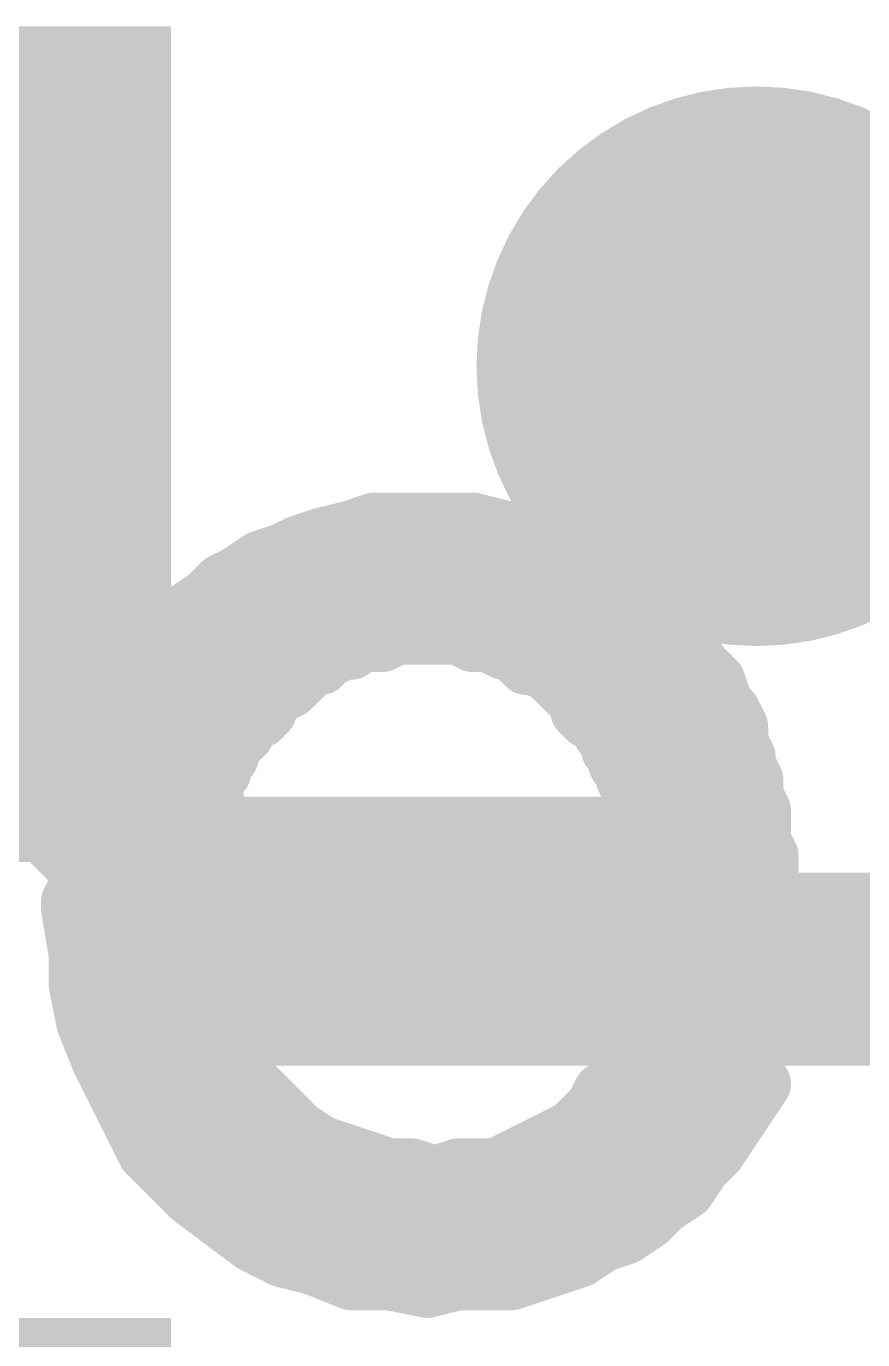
# Model space of a CAD drawing. Extents: x -0.5 to 61.7, y -0.1 to 16.6.
# Drawn here: x 23.805 to 24.905, y 4.751 to 6.48 of the extents above; entities that cross this region are included whole.
import ezdxf

# ---------------------------------------------------------------- set-up
doc = ezdxf.new("R2010")
doc.units = 0
for name, color, linetype in [('1', 12, 'CONTINUOUS'), ('16', 132, 'CONTINUOUS'), ('18', 110, 'CONTINUOUS'), ('21', 41, 'CONTINUOUS')]:
    doc.layers.add(name, color=color, linetype=linetype)

# ---------------------------------------------------------------- blocks, each defined once
blk = doc.blocks.new('RECT')
blk.add_solid([(-0.5, -0.5), (0.5, -0.5), (-0.5, 0.5), (0.5, 0.5)])
blk = doc.blocks.new('ROUNDV')
at = {"const_width": 0.5}
blk.add_lwpolyline([(0, -0.25, 1), (0, 0.25, 1), (0, -0.25)], format="xyb", dxfattribs=at)

msp = doc.modelspace()

# ---------------------------------------------------------------- linework, layer by layer
at = {"layer": '1', "const_width": 0.254}
msp.add_lwpolyline([(25.8763, 4.9213), (24.765, 6.0325)], dxfattribs=at)
at = {"layer": '1', "const_width": 0.127}
msp.add_lwpolyline([(24.8099, 6.0774, 1), (24.7201, 5.9876)], format="xyb", dxfattribs=at)
at = {"layer": '16', "const_width": 0.254}
for points in [[(25.0825, 6.35), (24.765, 6.0325)], [(23.495, 5.8738), (24.13, 5.2388)], [(24.13, 5.2388), (26.035, 5.2388)]]:
    msp.add_lwpolyline(points, dxfattribs=at)
at = {"layer": '16', "const_width": 0.127}
for points in [[(24.7201, 6.0774, 1), (24.8099, 5.9876)], [(24.13, 5.3023, 1), (24.13, 5.1753)], [(24.0851, 5.1938, 1), (24.1749, 5.2837)]]:
    msp.add_lwpolyline(points, format="xyb", dxfattribs=at)
at = {"layer": '21', "const_width": 0.0762}
for points in [[(24.2623, 5.828), (24.2323, 5.818)], [(24.3923, 5.828), (24.2623, 5.828)], [(24.4322, 5.818), (24.3923, 5.828)], [(24.1923, 5.808), (24.1623, 5.798)], [(24.2323, 5.818), (24.1923, 5.808)], [(24.4623, 5.808), (24.4322, 5.818)], [(24.4923, 5.798), (24.4623, 5.808)], [(24.1623, 5.798), (24.1423, 5.788)], [(24.1486, 5.7912), (24.5127, 5.7912)], [(24.5222, 5.788), (24.4923, 5.798)], [(24.1122, 5.778), (24.0823, 5.758)], [(24.1423, 5.788), (24.1122, 5.778)], [(24.5423, 5.778), (24.5222, 5.788)], [(24.5723, 5.758), (24.5423, 5.778)], [(24.0823, 5.758), (24.0623, 5.748)], [(24.5922, 5.748), (24.5723, 5.758)], [(24.0623, 5.748), (24.0423, 5.728)], [(24.6122, 5.728), (24.5922, 5.748)], [(24.0423, 5.728), (24.0123, 5.708)], [(24.6423, 5.708), (24.6122, 5.728)], [(24.0123, 5.708), (23.9923, 5.688)], [(24.0228, 5.715), (24.6318, 5.715)], [(24.6623, 5.688), (24.6423, 5.708)], [(23.9923, 5.688), (23.9823, 5.668)], [(24.6723, 5.668), (24.6623, 5.688)], [(23.9823, 5.668), (23.9623, 5.638)], [(24.2323, 5.658), (24.2423, 5.668)], [(24.2423, 5.668), (24.2722, 5.668)], [(24.2722, 5.668), (24.2923, 5.678)], [(24.2923, 5.678), (24.3723, 5.678)], [(24.3723, 5.678), (24.3923, 5.668)], [(24.3923, 5.668), (24.4123, 5.668)], [(24.4123, 5.668), (24.4322, 5.658)], [(24.6923, 5.638), (24.6723, 5.668)], [(24.2023, 5.648), (24.2223, 5.658)], [(24.2223, 5.658), (24.2323, 5.658)], [(24.4322, 5.658), (24.4423, 5.658)], [(24.4423, 5.658), (24.4523, 5.648)], [(23.9623, 5.638), (23.9423, 5.618)], [(23.9628, 5.6388), (24.193, 5.6388)], [(24.1723, 5.628), (24.1822, 5.638)], [(24.1822, 5.638), (24.1923, 5.638)], [(24.1923, 5.638), (24.2023, 5.648)], [(24.4523, 5.648), (24.4623, 5.638)], [(24.4615, 5.6388), (24.6917, 5.6388)], [(24.4623, 5.638), (24.4723, 5.638)], [(24.4723, 5.638), (24.4923, 5.628)], [(24.7123, 5.618), (24.6923, 5.638)], [(23.9423, 5.618), (23.9322, 5.588)], [(24.1523, 5.608), (24.1623, 5.618)], [(24.1623, 5.618), (24.1723, 5.628)], [(24.4923, 5.628), (24.5023, 5.618)], [(24.5023, 5.618), (24.5123, 5.608)], [(24.7223, 5.588), (24.7123, 5.618)], [(24.1223, 5.588), (24.1323, 5.598)], [(24.1323, 5.598), (24.1523, 5.608)], [(24.5123, 5.608), (24.5222, 5.598)], [(24.5222, 5.598), (24.5323, 5.588)], [(23.9322, 5.588), (23.9223, 5.578)], [(24.1223, 5.588), (23.9322, 5.588)], [(23.9322, 5.588), (24.1223, 5.588)], [(24.1223, 5.578), (24.1223, 5.588)], [(24.7223, 5.588), (24.5323, 5.588)], [(24.5323, 5.588), (24.5323, 5.578)], [(24.5323, 5.588), (24.7223, 5.588)], [(24.7323, 5.578), (24.7223, 5.588)], [(23.9223, 5.578), (23.9123, 5.558)], [(24.0922, 5.558), (24.1023, 5.568)], [(24.1023, 5.568), (24.1122, 5.568)], [(24.1122, 5.568), (24.1223, 5.578)], [(24.5323, 5.578), (24.5423, 5.568)], [(24.5423, 5.568), (24.5523, 5.568)], [(24.5523, 5.568), (24.5623, 5.558)], [(24.7423, 5.558), (24.7323, 5.578)], [(23.9123, 5.548), (23.9023, 5.528)], [(23.9123, 5.558), (23.9123, 5.548)], [(23.9146, 5.5626), (24.0968, 5.5626)], [(24.0823, 5.538), (24.0922, 5.548)], [(24.0922, 5.548), (24.0922, 5.558)], [(24.5577, 5.5626), (24.74, 5.5626)], [(24.5623, 5.558), (24.5623, 5.548)], [(24.5623, 5.548), (24.5723, 5.538)], [(24.7423, 5.538), (24.7423, 5.558)], [(24.0723, 5.528), (24.0823, 5.538)], [(24.5723, 5.538), (24.5723, 5.528)], [(24.7523, 5.518), (24.7423, 5.538)], [(23.9023, 5.528), (23.8923, 5.508)], [(24.0623, 5.508), (24.0723, 5.518)], [(24.0723, 5.518), (24.0723, 5.528)], [(24.5723, 5.528), (24.5823, 5.518)], [(24.5823, 5.518), (24.5823, 5.508)], [(24.7523, 5.508), (24.7523, 5.518)], [(23.8923, 5.498), (23.8823, 5.478)], [(23.8923, 5.508), (23.8923, 5.498)], [(24.0523, 5.488), (24.0623, 5.498)], [(24.0623, 5.498), (24.0623, 5.508)], [(24.5823, 5.508), (24.5922, 5.498)], [(24.5922, 5.498), (24.5922, 5.488)], [(24.7623, 5.488), (24.7523, 5.508)], [(23.8823, 5.478), (23.8823, 5.438)], [(23.8864, 5.4864), (24.0523, 5.4864)], [(24.0523, 5.458), (24.0523, 5.488)], [(24.5922, 5.488), (24.6023, 5.478)], [(24.5938, 5.4864), (24.7623, 5.4864)], [(24.6023, 5.478), (24.6023, 5.448)], [(24.7623, 5.468), (24.7623, 5.488)], [(24.7722, 5.448), (24.7623, 5.468)], [(24.0423, 5.448), (24.0523, 5.458)], [(24.0423, 5.428), (24.0423, 5.448)], [(24.6023, 5.448), (24.6122, 5.438)], [(24.7722, 5.408), (24.7722, 5.448)], [(23.8823, 5.438), (23.8723, 5.428)], [(23.8723, 5.428), (23.8723, 5.348)], [(24.6122, 5.428), (24.0423, 5.428)], [(24.6122, 5.438), (24.6122, 5.428)], [(23.8723, 5.4102), (24.7722, 5.4102)], [(24.7823, 5.388), (24.7722, 5.408)], [(24.7823, 5.288), (24.7823, 5.388)], [(23.8723, 5.348), (23.8622, 5.328)], [(23.8622, 5.328), (23.8622, 5.318)], [(23.8652, 5.334), (24.7823, 5.334)], [(23.8622, 5.318), (23.8723, 5.258)], [(24.0323, 5.258), (24.0323, 5.288)], [(24.0323, 5.288), (24.7823, 5.288)], [(23.8723, 5.258), (23.8723, 5.218)], [(23.8723, 5.2578), (24.0323, 5.2578)], [(24.0423, 5.228), (24.0323, 5.258)], [(23.8723, 5.218), (23.8823, 5.168)], [(24.0423, 5.198), (24.0423, 5.228)], [(24.0523, 5.168), (24.0423, 5.198)], [(23.8795, 5.1816), (24.0477, 5.1816)], [(23.8823, 5.168), (23.9023, 5.118)], [(24.0723, 5.138), (24.0523, 5.168)], [(24.6323, 5.168), (24.6223, 5.148)], [(24.7722, 5.088), (24.6323, 5.168)], [(24.0823, 5.108), (24.0723, 5.138)], [(24.6223, 5.148), (24.6122, 5.128)], [(23.9023, 5.118), (23.9223, 5.078)], [(24.6122, 5.128), (24.5922, 5.108)], [(23.9086, 5.1054), (24.0848, 5.1054)], [(24.1023, 5.088), (24.0823, 5.108)], [(24.5922, 5.108), (24.5823, 5.088)], [(24.5909, 5.1054), (24.7418, 5.1054)], [(24.1223, 5.068), (24.1023, 5.088)], [(24.5823, 5.088), (24.5623, 5.078)], [(24.7523, 5.058), (24.7722, 5.088)], [(23.9223, 5.078), (23.9423, 5.038)], [(24.1423, 5.048), (24.1223, 5.068)], [(24.5623, 5.078), (24.5523, 5.058)], [(24.1623, 5.028), (24.1423, 5.048)], [(24.5523, 5.058), (24.5323, 5.038)], [(24.7323, 5.028), (24.7523, 5.058)], [(23.9423, 5.038), (23.9623, 4.998)], [(23.9467, 5.0292), (24.161, 5.0292)], [(24.1923, 5.008), (24.1623, 5.028)], [(24.5222, 5.028), (24.5023, 5.018)], [(24.5323, 5.038), (24.5222, 5.028)], [(24.5235, 5.0292), (24.7331, 5.0292)], [(24.7123, 4.998), (24.7323, 5.028)], [(24.5023, 5.018), (24.4823, 5.008)], [(23.9623, 4.998), (23.9923, 4.968)], [(24.2223, 4.998), (24.1923, 5.008)], [(24.2523, 4.988), (24.2223, 4.998)], [(24.4623, 4.998), (24.4423, 4.988)], [(24.4823, 5.008), (24.4623, 4.998)], [(24.6923, 4.978), (24.7123, 4.998)], [(24.2823, 4.978), (24.2523, 4.988)], [(24.3123, 4.978), (24.2823, 4.978)], [(24.3422, 4.968), (24.3123, 4.978)], [(24.3723, 4.978), (24.3422, 4.968)], [(24.4223, 4.978), (24.3723, 4.978)], [(24.4423, 4.988), (24.4223, 4.978)], [(24.6723, 4.948), (24.6923, 4.978)], [(23.9923, 4.968), (24.0222, 4.938)], [(24.0073, 4.953), (24.6756, 4.953)], [(24.6423, 4.928), (24.6723, 4.948)], [(24.0222, 4.938), (24.0623, 4.908)], [(24.6223, 4.908), (24.6423, 4.928)], [(24.0623, 4.908), (24.1023, 4.878)], [(24.5922, 4.888), (24.6223, 4.908)], [(24.1023, 4.878), (24.1423, 4.858)], [(24.1046, 4.8768), (24.5604, 4.8768)], [(24.5323, 4.858), (24.5623, 4.878)], [(24.5623, 4.878), (24.5922, 4.888)], [(24.1423, 4.858), (24.1822, 4.848)], [(24.5023, 4.848), (24.5323, 4.858)], [(24.1822, 4.848), (24.2323, 4.828)], [(24.4423, 4.828), (24.4723, 4.838)], [(24.4723, 4.838), (24.5023, 4.848)], [(24.2323, 4.828), (24.2823, 4.828)], [(24.2823, 4.828), (24.3323, 4.818)], [(24.3323, 4.818), (24.3723, 4.828)], [(24.3723, 4.828), (24.4423, 4.828)]]:
    msp.add_lwpolyline(points, dxfattribs=at)
at = {"layer": '21', "const_width": 0.0381}
for points in [[(24.2623, 5.8471, 1), (24.2623, 5.809)], [(24.2683, 5.8099, 1), (24.2562, 5.8461)], [(24.3969, 5.8465, 1), (24.3876, 5.8095)], [(24.3923, 5.809, 1), (24.3923, 5.8471)], [(24.1876, 5.8265, 1), (24.1969, 5.7895)], [(24.1983, 5.7899, 1), (24.1862, 5.8261)], [(24.2262, 5.8361, 1), (24.2383, 5.7999)], [(24.2369, 5.7995, 1), (24.2276, 5.8365)], [(24.4383, 5.8361, 1), (24.4262, 5.7999)], [(24.4276, 5.7995, 1), (24.4369, 5.8365)], [(24.4683, 5.8261, 1), (24.4562, 5.7899)], [(24.4562, 5.7899, 1), (24.4683, 5.8261)], [(24.1486, 5.8102, 1), (24.1486, 5.7721)], [(24.1483, 5.7699, 1), (24.1362, 5.8061)], [(24.1562, 5.8161, 1), (24.1683, 5.7799)], [(24.1708, 5.781, 1), (24.1537, 5.815)], [(24.4983, 5.8161, 1), (24.4862, 5.7799)], [(24.4862, 5.7799, 1), (24.4983, 5.8161)], [(24.5127, 5.7721, 1), (24.5127, 5.8102)], [(24.1062, 5.7961, 1), (24.1183, 5.7599)], [(24.1228, 5.7621, 1), (24.1017, 5.7939)], [(24.1337, 5.805, 1), (24.1508, 5.771)], [(24.5308, 5.805, 1), (24.5137, 5.771)], [(24.5162, 5.7699, 1), (24.5283, 5.8061)], [(24.5528, 5.7939, 1), (24.5317, 5.7621)], [(24.5337, 5.761, 1), (24.5508, 5.795)], [(24.0717, 5.7739, 1), (24.0928, 5.7421)], [(24.0908, 5.741, 1), (24.0737, 5.775)], [(24.5808, 5.775, 1), (24.5637, 5.741)], [(24.5617, 5.7421, 1), (24.5828, 5.7739)], [(24.0537, 5.765, 1), (24.0708, 5.731)], [(24.0757, 5.7345, 1), (24.0488, 5.7615)], [(24.6057, 5.7615, 1), (24.5788, 5.7345)], [(24.5837, 5.731, 1), (24.6008, 5.765)], [(24.0288, 5.7415, 1), (24.0557, 5.7145)], [(24.0528, 5.7121, 1), (24.0317, 5.7439)], [(24.6228, 5.7439, 1), (24.6017, 5.7121)], [(24.5988, 5.7145, 1), (24.6257, 5.7415)], [(24.0017, 5.7239, 1), (24.0228, 5.6921)], [(24.0257, 5.6945, 1), (23.9988, 5.7215)], [(24.0228, 5.734, 1), (24.0228, 5.6959)], [(24.6557, 5.7215, 1), (24.6288, 5.6945)], [(24.6317, 5.6921, 1), (24.6528, 5.7239)], [(24.6318, 5.6959, 1), (24.6318, 5.734)], [(24.0093, 5.6795, 1), (23.9752, 5.6965)], [(24.6793, 5.6965, 1), (24.6452, 5.6795)], [(23.9981, 5.6574, 1), (23.9664, 5.6786)], [(23.9788, 5.7015, 1), (24.0057, 5.6745)], [(24.2423, 5.6871, 1), (24.2423, 5.649)], [(24.2557, 5.6545, 1), (24.2288, 5.6815)], [(24.2722, 5.649, 1), (24.2722, 5.6871)], [(24.2923, 5.697, 1), (24.2923, 5.6589)], [(24.3008, 5.661, 1), (24.2837, 5.695)], [(24.3808, 5.695, 1), (24.3637, 5.661)], [(24.3723, 5.6589, 1), (24.3723, 5.697)], [(24.3923, 5.6871, 1), (24.3923, 5.649)], [(24.4208, 5.685, 1), (24.4037, 5.651)], [(24.4123, 5.649, 1), (24.4123, 5.6871)], [(24.6488, 5.6745, 1), (24.6757, 5.7015)], [(24.6881, 5.6786, 1), (24.6564, 5.6574)], [(23.9652, 5.6765, 1), (23.9993, 5.6595)], [(24.2223, 5.6771, 1), (24.2223, 5.639)], [(24.2188, 5.6715, 1), (24.2457, 5.6445)], [(24.2308, 5.641, 1), (24.2137, 5.675)], [(24.2323, 5.639, 1), (24.2323, 5.6771)], [(24.2637, 5.685, 1), (24.2808, 5.651)], [(24.3837, 5.651, 1), (24.4008, 5.685)], [(24.4322, 5.6771, 1), (24.4322, 5.639)], [(24.4557, 5.6715, 1), (24.4288, 5.6445)], [(24.4237, 5.641, 1), (24.4408, 5.675)], [(24.4423, 5.639, 1), (24.4423, 5.6771)], [(24.6552, 5.6595, 1), (24.6893, 5.6765)], [(23.9628, 5.6579, 1), (23.9628, 5.6198)], [(23.9757, 5.6245, 1), (23.9488, 5.6515)], [(24.1822, 5.657, 1), (24.1822, 5.6189)], [(24.1957, 5.6245, 1), (24.1688, 5.6515)], [(24.1788, 5.6515, 1), (24.2057, 5.6245)], [(24.1937, 5.665, 1), (24.2108, 5.631)], [(24.2157, 5.6345, 1), (24.1888, 5.6615)], [(24.1923, 5.6189, 1), (24.1923, 5.657)], [(24.193, 5.6198, 1), (24.193, 5.6579)], [(24.4657, 5.6615, 1), (24.4388, 5.6345)], [(24.4388, 5.6345, 1), (24.4657, 5.6615)], [(24.4615, 5.6579, 1), (24.4615, 5.6198)], [(24.4623, 5.657, 1), (24.4623, 5.6189)], [(24.4488, 5.6245, 1), (24.4757, 5.6515)], [(24.4808, 5.655, 1), (24.4637, 5.621)], [(24.4723, 5.6189, 1), (24.4723, 5.657)], [(24.7057, 5.6515, 1), (24.6788, 5.6245)], [(24.6917, 5.6198, 1), (24.6917, 5.6579)], [(23.9603, 5.612, 1), (23.9242, 5.624)], [(23.9464, 5.6486, 1), (23.9781, 5.6274)], [(24.1757, 5.6045, 1), (24.1488, 5.6315)], [(24.1588, 5.6415, 1), (24.1857, 5.6145)], [(24.1857, 5.6145, 1), (24.1588, 5.6415)], [(24.5057, 5.6415, 1), (24.4788, 5.6145)], [(24.5157, 5.6315, 1), (24.4888, 5.6045)], [(24.4837, 5.611, 1), (24.5008, 5.645)], [(24.6764, 5.6274, 1), (24.7081, 5.6486)], [(24.7303, 5.624, 1), (24.6942, 5.612)], [(23.9288, 5.6315, 1), (23.9557, 5.6045)], [(24.1457, 5.5845, 1), (24.1188, 5.6115)], [(24.1388, 5.6215, 1), (24.1657, 5.5945)], [(24.1488, 5.6315, 1), (24.1757, 5.6045)], [(24.1608, 5.591, 1), (24.1437, 5.625)], [(24.4888, 5.6045, 1), (24.5157, 5.6315)], [(24.5257, 5.6215, 1), (24.4988, 5.5945)], [(24.4988, 5.5945, 1), (24.5257, 5.6215)], [(24.5357, 5.6115, 1), (24.5088, 5.5845)], [(24.6988, 5.6045, 1), (24.7257, 5.6315)], [(23.9322, 5.6071, 1), (23.9322, 5.569)], [(23.9322, 5.6071, 1), (23.9322, 5.569)], [(23.9457, 5.5745, 1), (23.9188, 5.6015)], [(24.1088, 5.6015, 1), (24.1357, 5.5745)], [(24.1413, 5.588, 1), (24.1032, 5.588)], [(24.1237, 5.615, 1), (24.1408, 5.581)], [(24.1223, 5.569, 1), (24.1223, 5.6071)], [(24.1223, 5.569, 1), (24.1223, 5.6071)], [(24.5088, 5.5845, 1), (24.5357, 5.6115)], [(24.5323, 5.6071, 1), (24.5323, 5.569)], [(24.5513, 5.588, 1), (24.5132, 5.588)], [(24.5323, 5.6071, 1), (24.5323, 5.569)], [(24.5188, 5.5745, 1), (24.5457, 5.6015)], [(24.7357, 5.6015, 1), (24.7088, 5.5745)], [(24.7223, 5.569, 1), (24.7223, 5.6071)], [(24.7223, 5.569, 1), (24.7223, 5.6071)], [(23.9088, 5.5915, 1), (23.9357, 5.5645)], [(23.9393, 5.5695, 1), (23.9052, 5.5865)], [(23.9142, 5.594, 1), (23.9503, 5.582)], [(24.1023, 5.5871, 1), (24.1023, 5.549)], [(24.1157, 5.5545, 1), (24.0888, 5.5815)], [(24.1357, 5.5645, 1), (24.1088, 5.5915)], [(24.1122, 5.549, 1), (24.1122, 5.5871)], [(24.5457, 5.5915, 1), (24.5188, 5.5645)], [(24.5423, 5.5871, 1), (24.5423, 5.549)], [(24.5657, 5.5815, 1), (24.5388, 5.5545)], [(24.5523, 5.549, 1), (24.5523, 5.5871)], [(24.7042, 5.582, 1), (24.7403, 5.594)], [(24.7493, 5.5865, 1), (24.7152, 5.5695)], [(24.7188, 5.5645, 1), (24.7457, 5.5915)], [(23.8952, 5.5665, 1), (23.9293, 5.5495)], [(23.9313, 5.558, 1), (23.8932, 5.558)], [(23.9293, 5.5395, 1), (23.8952, 5.5565)], [(23.9146, 5.5817, 1), (23.9146, 5.5436)], [(24.1113, 5.558, 1), (24.0732, 5.558)], [(24.0788, 5.5715, 1), (24.1057, 5.5445)], [(24.1057, 5.5345, 1), (24.0788, 5.5615)], [(24.0988, 5.5815, 1), (24.1257, 5.5545)], [(24.0968, 5.5436, 1), (24.0968, 5.5817)], [(24.1032, 5.578, 1), (24.1413, 5.578)], [(24.5132, 5.578, 1), (24.5513, 5.578)], [(24.5288, 5.5545, 1), (24.5557, 5.5815)], [(24.5577, 5.5817, 1), (24.5577, 5.5436)], [(24.5813, 5.558, 1), (24.5432, 5.558)], [(24.5757, 5.5615, 1), (24.5488, 5.5345)], [(24.5488, 5.5445, 1), (24.5757, 5.5715)], [(24.7613, 5.558, 1), (24.7232, 5.558)], [(24.7252, 5.5495, 1), (24.7593, 5.5665)], [(24.74, 5.5436, 1), (24.74, 5.5817)], [(23.8932, 5.548, 1), (23.9313, 5.548)], [(24.0688, 5.5515, 1), (24.0957, 5.5245)], [(24.0957, 5.5245, 1), (24.0688, 5.5515)], [(24.0732, 5.548, 1), (24.1113, 5.548)], [(24.5432, 5.548, 1), (24.5813, 5.548)], [(24.5913, 5.538, 1), (24.5532, 5.538)], [(24.5588, 5.5245, 1), (24.5857, 5.5515)], [(24.7593, 5.5465, 1), (24.7252, 5.5295)], [(23.8852, 5.5365, 1), (23.9193, 5.5195)], [(23.9193, 5.5195, 1), (23.8852, 5.5365)], [(24.0588, 5.5415, 1), (24.0857, 5.5145)], [(24.0913, 5.528, 1), (24.0532, 5.528)], [(24.0857, 5.5045, 1), (24.0588, 5.5315)], [(24.5857, 5.5415, 1), (24.5588, 5.5145)], [(24.6013, 5.518, 1), (24.5632, 5.518)], [(24.5688, 5.5045, 1), (24.5957, 5.5315)], [(24.7232, 5.538, 1), (24.7613, 5.538)], [(24.7713, 5.518, 1), (24.7332, 5.518)], [(23.8752, 5.5165, 1), (23.9093, 5.4995)], [(23.9113, 5.508, 1), (23.8732, 5.508)], [(23.9093, 5.4895, 1), (23.8752, 5.5065)], [(24.0813, 5.508, 1), (24.0432, 5.508)], [(24.0488, 5.5215, 1), (24.0757, 5.4945)], [(24.0757, 5.4845, 1), (24.0488, 5.5115)], [(24.0532, 5.518, 1), (24.0913, 5.518)], [(24.5532, 5.528, 1), (24.5913, 5.528)], [(24.5957, 5.5215, 1), (24.5688, 5.4945)], [(24.6113, 5.498, 1), (24.5732, 5.498)], [(24.7693, 5.5165, 1), (24.7352, 5.4995)], [(24.7352, 5.5095, 1), (24.7693, 5.5265)], [(23.9013, 5.478, 1), (23.8632, 5.478)], [(23.8864, 5.5055, 1), (23.8864, 5.4674)], [(23.8732, 5.498, 1), (23.9113, 5.498)], [(24.0388, 5.5015, 1), (24.0657, 5.4745)], [(24.0713, 5.488, 1), (24.0332, 5.488)], [(24.0432, 5.498, 1), (24.0813, 5.498)], [(24.0523, 5.4674, 1), (24.0523, 5.5055)], [(24.5632, 5.508, 1), (24.6013, 5.508)], [(24.6057, 5.5015, 1), (24.5788, 5.4745)], [(24.5938, 5.5055, 1), (24.5938, 5.4674)], [(24.5788, 5.4845, 1), (24.6057, 5.5115)], [(24.6213, 5.478, 1), (24.5832, 5.478)], [(24.7332, 5.508, 1), (24.7713, 5.508)], [(24.7813, 5.488, 1), (24.7432, 5.488)], [(24.7452, 5.4795, 1), (24.7793, 5.4965)], [(24.7623, 5.4674, 1), (24.7623, 5.5055)], [(23.8652, 5.4865, 1), (23.8993, 5.4695)], [(24.5732, 5.488, 1), (24.6113, 5.488)], [(24.5888, 5.4645, 1), (24.6157, 5.4915)], [(24.7793, 5.4765, 1), (24.7452, 5.4595)], [(24.0613, 5.448, 1), (24.0232, 5.448)], [(24.0288, 5.4615, 1), (24.0557, 5.4345)], [(24.0657, 5.4445, 1), (24.0388, 5.4715)], [(24.6157, 5.4615, 1), (24.5888, 5.4345)], [(24.7432, 5.468, 1), (24.7813, 5.468)], [(24.7913, 5.448, 1), (24.7532, 5.448)], [(23.8913, 5.428, 1), (23.8532, 5.428)], [(23.8957, 5.4245, 1), (23.8688, 5.4515)], [(24.0423, 5.447, 1), (24.0423, 5.4089)], [(24.0332, 5.458, 1), (24.0713, 5.458)], [(24.5832, 5.448, 1), (24.6213, 5.448)], [(24.6313, 5.438, 1), (24.5932, 5.438)], [(24.5988, 5.4245, 1), (24.6257, 5.4515)], [(24.6122, 5.4089, 1), (24.6122, 5.447)], [(24.7552, 5.4395, 1), (24.7893, 5.4565)], [(23.8588, 5.4415, 1), (23.8857, 5.4145)], [(23.8723, 5.4293, 1), (23.8723, 5.3912)], [(23.8632, 5.438, 1), (23.9013, 5.438)], [(24.0232, 5.428, 1), (24.0613, 5.428)], [(24.5932, 5.428, 1), (24.6313, 5.428)], [(24.7893, 5.4165, 1), (24.7552, 5.3995)], [(24.7722, 5.3912, 1), (24.7722, 5.4293)], [(24.7532, 5.408, 1), (24.7913, 5.408)], [(24.8013, 5.388, 1), (24.7632, 5.388)], [(24.7652, 5.3795, 1), (24.7993, 5.3965)], [(23.8893, 5.3395, 1), (23.8552, 5.3565)], [(23.8813, 5.328, 1), (23.8432, 5.328)], [(23.8652, 5.3531, 1), (23.8652, 5.315)], [(23.8532, 5.348, 1), (23.8913, 5.348)], [(24.7823, 5.315, 1), (24.7823, 5.3531)], [(23.8452, 5.3365, 1), (23.8793, 5.3195)], [(23.881, 5.3211, 1), (23.8435, 5.3149)], [(23.8432, 5.318, 1), (23.8813, 5.318)], [(24.0323, 5.3071, 1), (24.0323, 5.269)], [(24.0513, 5.288, 1), (24.0132, 5.288)], [(24.7823, 5.269, 1), (24.7823, 5.3071)], [(23.8913, 5.258, 1), (23.8532, 5.258)], [(23.8723, 5.2769, 1), (23.8723, 5.2388)], [(24.0503, 5.264, 1), (24.0142, 5.252)], [(24.0323, 5.2388, 1), (24.0323, 5.2769)], [(24.7632, 5.288, 1), (24.8013, 5.288)], [(23.8535, 5.2549, 1), (23.891, 5.2611)], [(24.0132, 5.258, 1), (24.0513, 5.258)], [(23.8909, 5.2217, 1), (23.8536, 5.2143)], [(24.0613, 5.228, 1), (24.0232, 5.228)], [(24.0242, 5.222, 1), (24.0603, 5.234)], [(23.8532, 5.218, 1), (23.8913, 5.218)], [(24.0603, 5.204, 1), (24.0242, 5.192)], [(23.8795, 5.2007, 1), (23.8795, 5.1626)], [(23.8999, 5.1751, 1), (23.8646, 5.1609)], [(24.0232, 5.198, 1), (24.0613, 5.198)], [(24.0681, 5.1786, 1), (24.0364, 5.1574)], [(24.0477, 5.1626, 1), (24.0477, 5.2007)], [(24.6417, 5.1845, 1), (24.6228, 5.1515)], [(24.6493, 5.1595, 1), (24.6152, 5.1765)], [(23.8636, 5.1643, 1), (23.9009, 5.1717)], [(24.0342, 5.162, 1), (24.0703, 5.174)], [(24.0903, 5.144, 1), (24.0542, 5.132)], [(24.6052, 5.1565, 1), (24.6393, 5.1395)], [(24.6393, 5.1395, 1), (24.6052, 5.1565)], [(23.9193, 5.1265, 1), (23.8852, 5.1095)], [(24.0564, 5.1274, 1), (24.0881, 5.1486)], [(24.5952, 5.1365, 1), (24.6293, 5.1195)], [(24.6257, 5.1145, 1), (24.5988, 5.1415)], [(23.8846, 5.1109, 1), (23.9199, 5.1251)], [(23.9086, 5.1245, 1), (23.9086, 5.0864)], [(24.0957, 5.1215, 1), (24.0688, 5.0945)], [(24.0848, 5.0864, 1), (24.0848, 5.1245)], [(24.5909, 5.1245, 1), (24.5909, 5.0864)], [(24.5788, 5.1215, 1), (24.6057, 5.0945)], [(24.6093, 5.0995, 1), (24.5752, 5.1165)], [(24.7418, 5.0864, 1), (24.7418, 5.1245)], [(24.0642, 5.102, 1), (24.1003, 5.114)], [(24.1157, 5.1015, 1), (24.0888, 5.0745)], [(24.0888, 5.0745, 1), (24.1157, 5.1015)], [(24.5908, 5.071, 1), (24.5737, 5.105)], [(24.7881, 5.0774, 1), (24.7564, 5.0986)], [(24.7628, 5.0715, 1), (24.7817, 5.1045)], [(23.9393, 5.0865, 1), (23.9052, 5.0695)], [(23.9052, 5.0695, 1), (23.9393, 5.0865)], [(24.1357, 5.0815, 1), (24.1088, 5.0545)], [(24.1088, 5.0545, 1), (24.1357, 5.0815)], [(24.5537, 5.095, 1), (24.5708, 5.061)], [(24.5793, 5.0695, 1), (24.5452, 5.0865)], [(24.5652, 5.0965, 1), (24.5993, 5.0795)], [(24.1557, 5.0615, 1), (24.1288, 5.0345)], [(24.5352, 5.0665, 1), (24.5693, 5.0495)], [(24.5657, 5.0445, 1), (24.5388, 5.0715)], [(24.7364, 5.0686, 1), (24.7681, 5.0474)], [(24.7681, 5.0474, 1), (24.7364, 5.0686)], [(23.9593, 5.0465, 1), (23.9252, 5.0295)], [(23.9252, 5.0295, 1), (23.9593, 5.0465)], [(23.9467, 5.0483, 1), (23.9467, 5.0102)], [(24.1288, 5.0345, 1), (24.1557, 5.0615)], [(24.1728, 5.0439, 1), (24.1517, 5.0121)], [(24.161, 5.0102, 1), (24.161, 5.0483)], [(24.5235, 5.0483, 1), (24.5235, 5.0102)], [(24.5188, 5.0515, 1), (24.5457, 5.0245)], [(24.5308, 5.011, 1), (24.5137, 5.045)], [(24.5457, 5.0245, 1), (24.5188, 5.0515)], [(24.7481, 5.0174, 1), (24.7164, 5.0386)], [(24.7331, 5.0102, 1), (24.7331, 5.0483)], [(24.1488, 5.0145, 1), (24.1757, 5.0415)], [(24.4937, 5.035, 1), (24.5108, 5.001)], [(24.5108, 5.001, 1), (24.4937, 5.035)], [(24.5088, 5.0415, 1), (24.5357, 5.0145)], [(24.7164, 5.0386, 1), (24.7481, 5.0174)], [(23.9757, 5.0115, 1), (23.9488, 4.9845)], [(24.1983, 5.0261, 1), (24.1862, 4.9899)], [(24.1817, 4.9921, 1), (24.2028, 5.0239)], [(24.2283, 5.0161, 1), (24.2162, 4.9799)], [(24.2162, 4.9799, 1), (24.2283, 5.0161)], [(24.4537, 5.015, 1), (24.4708, 4.981)], [(24.4708, 4.981, 1), (24.4537, 5.015)], [(24.4737, 5.025, 1), (24.4908, 4.991)], [(24.4908, 4.991, 1), (24.4737, 5.025)], [(24.7257, 4.9845, 1), (24.6988, 5.0115)], [(23.9452, 4.9895, 1), (23.9793, 5.0065)], [(24.2583, 5.0061, 1), (24.2462, 4.9699)], [(24.2462, 4.9699, 1), (24.2583, 5.0061)], [(24.2823, 4.9971, 1), (24.2823, 4.959)], [(24.2762, 4.9599, 1), (24.2883, 4.9961)], [(24.3183, 4.9961, 1), (24.3062, 4.9599)], [(24.3123, 4.959, 1), (24.3123, 4.9971)], [(24.3723, 4.9971, 1), (24.3723, 4.959)], [(24.3783, 4.9599, 1), (24.3662, 4.9961)], [(24.4137, 4.995, 1), (24.4308, 4.961)], [(24.4223, 4.959, 1), (24.4223, 4.9971)], [(24.4337, 5.005, 1), (24.4508, 4.971)], [(24.4508, 4.971, 1), (24.4337, 5.005)], [(24.7081, 4.9674, 1), (24.6764, 4.9886)], [(24.6964, 5.0086, 1), (24.7281, 4.9874)], [(24.0057, 4.9815, 1), (23.9788, 4.9545)], [(23.9788, 4.9545, 1), (24.0057, 4.9815)], [(24.3362, 4.9861, 1), (24.3483, 4.9499)], [(24.3362, 4.9499, 1), (24.3483, 4.9861)], [(24.6788, 4.9915, 1), (24.7057, 4.9645)], [(24.0073, 4.9721, 1), (24.0073, 4.934)], [(24.6828, 4.9321, 1), (24.6617, 4.9639)], [(24.6756, 4.934, 1), (24.6756, 4.9721)], [(24.0337, 4.9532, 1), (24.0108, 4.9228)], [(24.0088, 4.9245, 1), (24.0357, 4.9515)], [(24.6317, 4.9439, 1), (24.6528, 4.9121)], [(24.6557, 4.9145, 1), (24.6288, 4.9415)], [(24.6564, 4.9586, 1), (24.6881, 4.9374)], [(24.0737, 4.9232, 1), (24.0508, 4.8928)], [(24.6328, 4.8921, 1), (24.6117, 4.9239)], [(24.0508, 4.8928, 1), (24.0737, 4.9232)], [(24.6088, 4.9215, 1), (24.6357, 4.8945)], [(24.1108, 4.895, 1), (24.0937, 4.861)], [(24.1046, 4.8959, 1), (24.1046, 4.8578)], [(24.0908, 4.8628, 1), (24.1137, 4.8932)], [(24.5562, 4.8961, 1), (24.5683, 4.8599)], [(24.5728, 4.8621, 1), (24.5517, 4.8939)], [(24.5604, 4.8578, 1), (24.5604, 4.8959)], [(24.5817, 4.9039, 1), (24.6028, 4.8721)], [(24.5983, 4.8699, 1), (24.5862, 4.9061)], [(24.1469, 4.8765, 1), (24.1376, 4.8395)], [(24.1337, 4.841, 1), (24.1508, 4.875)], [(24.5217, 4.8739, 1), (24.5428, 4.8421)], [(24.5383, 4.8399, 1), (24.5262, 4.8761)], [(24.1893, 4.8657, 1), (24.1752, 4.8303)], [(24.1776, 4.8295, 1), (24.1869, 4.8665)], [(24.4783, 4.8199, 1), (24.4662, 4.8561)], [(24.4962, 4.8661, 1), (24.5083, 4.8299)], [(24.5083, 4.8299, 1), (24.4962, 4.8661)], [(24.2323, 4.8471, 1), (24.2323, 4.809)], [(24.2252, 4.8103, 1), (24.2393, 4.8457)], [(24.286, 4.8467, 1), (24.2785, 4.8093)], [(24.2823, 4.809, 1), (24.2823, 4.8471)], [(24.3723, 4.8471, 1), (24.3723, 4.809)], [(24.3769, 4.8095, 1), (24.3676, 4.8465)], [(24.4362, 4.8461, 1), (24.4483, 4.8099)], [(24.4423, 4.809, 1), (24.4423, 4.8471)], [(24.4662, 4.8561, 1), (24.4783, 4.8199)], [(24.3276, 4.8365, 1), (24.3369, 4.7995)], [(24.3285, 4.7993, 1), (24.336, 4.8367)]]:
    msp.add_lwpolyline(points, format="xyb", dxfattribs=at)

# ---------------------------------------------------------------- block references
at = {"layer": '16', "xscale": 1.1, "rotation": 270}
for p in [(23.495, 5.93), (23.495, 4.23)]:
    msp.add_blockref('RECT', p, dxfattribs=at)
at = {"layer": '18', "xscale": 0.7366, "yscale": 0.7366}
msp.add_blockref('ROUNDV', (24.765, 6.0325), dxfattribs=at)
msp.add_blockref('ROUNDV', (24.765, 6.0325), dxfattribs=at)

doc.saveas('drawing.dxf')
